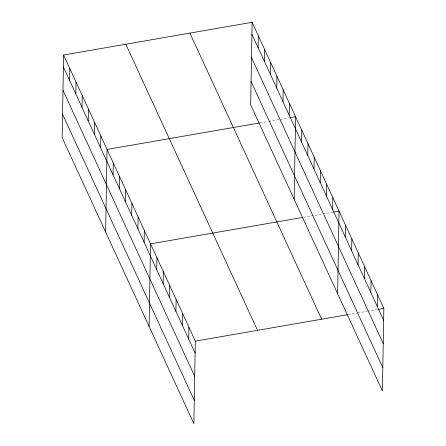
<?xml version="1.0" encoding="UTF-8"?>
<svg xmlns="http://www.w3.org/2000/svg" width="446" height="446" viewBox="0 0 446 446"><rect width="100%" height="100%" fill="white"/><g stroke="black" fill="none" stroke-linecap="round" stroke-linejoin="round"><path stroke-width="0.33" stroke-dasharray="2.23 1.67" d="M260.135 122.873L268.163 121.479M268.832 121.362L289.571 117.761M303.603 217.286L322.335 214.035M323.004 213.918L333.039 212.179M348.393 314.564L357.09 313.053M357.759 312.936L367.125 311.314M367.794 311.197L377.829 309.457"/><path stroke-width="0.67" d="M63.594 55.025L62.15 137.591L193.882 423.7L195.32 341.134L63.594 55.025L252.118 22.3L383.85 308.409L382.406 390.975L250.68 104.866L252.118 22.3M69.593 80.425L69.805 68.511M75.803 93.911L76.015 82.003M82.014 107.402L82.226 95.489M88.224 120.888L88.431 108.975M94.435 134.374L94.641 122.466M100.645 147.866L100.852 135.952M105.624 232.009L107.062 149.438L259.466 122.984M113.067 174.843L113.273 162.929M119.277 188.329L119.483 176.415M125.488 201.815L125.694 189.907M131.698 215.306L131.904 203.393M137.903 228.792L138.115 216.879M144.114 242.278L144.326 230.37M149.092 326.422L150.536 243.856L302.934 217.403M156.724 269.663L156.931 257.755M163.125 283.561L163.331 271.647M169.519 297.46L169.731 285.546M175.919 311.358L176.125 299.444M182.319 325.251L182.525 313.343M188.714 339.15L188.926 327.236M258.123 47.7L258.329 35.786M264.333 61.186L264.539 49.277M270.544 74.677L270.75 62.763M276.754 88.163L276.96 76.255M282.959 101.655L283.171 89.741M289.17 115.14L289.382 103.227M294.148 199.284L295.592 116.718L290.24 117.644M301.591 142.118L301.803 130.204M307.801 155.604L308.008 143.69M314.012 169.095L314.218 157.182M320.222 182.581L320.429 170.667M326.433 196.067L326.639 184.159M332.644 209.559L332.85 197.645M337.622 293.697L339.06 211.131L333.708 212.062M345.249 236.943L345.46 225.029M351.649 250.836L351.855 238.928M358.049 264.734L358.255 252.821M364.443 278.633L364.655 266.719M370.843 292.526L371.05 280.618M377.244 306.424L377.45 294.511M195.32 341.134L347.724 314.681M378.498 309.34L383.85 308.409M251.912 34.214L383.638 320.323M251.505 57.528L383.231 343.637M251.087 81.551L382.813 367.66M189.907 33.099L321.633 319.208M125.805 44.226L257.537 330.335M63.382 66.939L195.114 353.048M62.975 90.254L194.707 376.363M62.557 114.276L194.289 400.385"/></g></svg>
